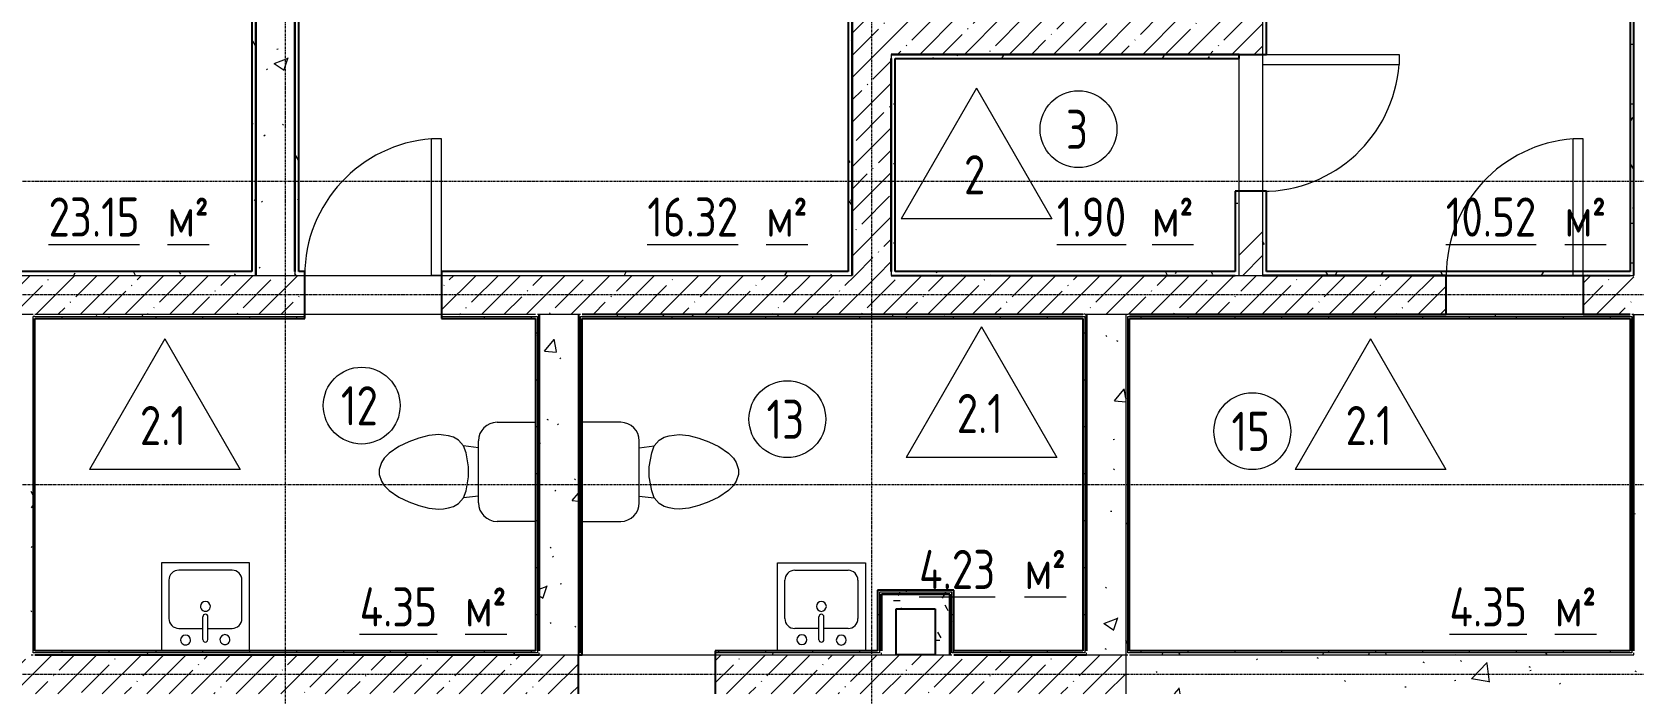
# Model space of a CAD drawing. Header units: millimetres. Extents: x -11854 to 4360091, y -19344 to 4989148.
# Drawn here: x 91408 to 99603, y 14747 to 18132 of the extents above; entities that cross this region are included whole.
import ezdxf

# ---------------------------------------------------------------- set-up
doc = ezdxf.new("R2010")
doc.units = ezdxf.units.MM
doc.linetypes.add('Линия сетки', pattern=[22.225, 12.7, -3.175, 3.175, -3.175])
for name, color, linetype, lineweight in [('A-AREA-IDEN', 254, 'Continuous', 9), ('A-DOOR', 254, 'Continuous', 9), ('A-WALL', 254, 'Continuous', 9), ('P-SANR-FIXT', 254, 'Continuous', 9), ('S-GRID', 254, 'Continuous', 9)]:
    doc.layers.add(name, color=color, linetype=linetype, lineweight=lineweight)
doc.styles.add('ISOCPEUR', font='isocpeur.ttf', dxfattribs={"width": 0.8, "height": 200})
doc.styles.add('ISOCPEUR_B', font='', dxfattribs={"width": 0.8, "height": 200})
doc.styles.add('ISOCPEUR_B_1', font='', dxfattribs={"width": 0.8, "height": 200})
doc.styles.get('ISOCPEUR_B').set_extended_font_data('ISOCPEUR', bold=True)
doc.styles.get('ISOCPEUR_B_1').set_extended_font_data('ISOCPEUR', bold=True)
pattern_1 = [(50, (542041.7, 20914.14), (728.7365, -63.7558), [76.2, -838.2]), (355, (542041.7, 20914.14), (-140.9716, 764.2276), [60.96, -670.56]), (100.451, (542102.4, 20908.8), (587.77, 700.4668), [64.76, -712.36]), (46.184, (542041.7, 21117.3), (1084.3162, -168.171), [114.3, -1257.3]), (96.636, (542132, 21103.3), (949.61, 989.7098), [97.14, -1068.54]), (351.184, (542041.7, 21117.3), (949.6206, 989.7012), [91.44, -1005.84]), (21, (542143.3, 21066.54), (606.4579, -409.0606), [76.2, -838.2]), (326, (542143.3, 21066.54), (247.2083, 736.7529), [60.96, -670.56]), (71.451, (542193.8, 21032.46), (853.6683, 327.6855), [64.76, -712.36]), (37.5, (542041.67, 20914.14), (12.3547, 338.22012), [6.706, -655.726, 6.706, -674.014, -673.1]), (37.5, (542041.67, 20914.14), (12.3547, 338.22012), [-1343.152, 6.706, -666.394]), (7.5, (542041.67, 20914.14), (267.27887, 400.72213), [6.706, -381.406, 6.706, -640.486, -256.54]), (7.5, (542041.67, 20914.14), (267.27887, 400.72213), [-1035.304, 6.706, -249.834]), (327.5, (541815.1, 20914.14), (542.36333, -22.91534), [6.706, -247.294, 6.706, -785.774, -1051.56]), (327.5, (541815.1, 20914.14), (542.36333, -22.91534), [-1046.48, 6.706, -1044.854]), (317.5, (541713.5, 20914.14), (592.51696, 101.7071), [6.706, -323.494, 6.706, -519.582, -746.76]), (317.5, (541713.5, 20914.14), (592.51696, 101.7071), [-856.488, 6.706, -740.054])]
pattern_2 = [(45, (542041.67, 20914.14), (-114.04925, 114.04925), []), (45, (542155.72, 20914.14), (-114.04925, 114.04925), [201.613, -40.323, 3.353, -36.97])]
pattern_3 = [(0, (542041.67, 20914.14), (406.4, 101.6), [33.528, -271.272, 33.528, -271.272, -1625.6]), (0, (542041.67, 20914.14), (406.4, 101.6), [-609.6, 33.528, -576.072, 33.528, -271.272, -711.2]), (0, (542041.67, 20914.14), (406.4, 101.6), [-1524, 33.528, -169.672, 33.528, -474.472]), (120, (542194.07, 20964.94), (-291.18818, 301.152724), [33.528, -271.272, 33.528, -1896.872]), (120, (542194.07, 20964.94), (-291.18818, 301.152724), [-338.328, -271.272, 33.528, -576.072, -1016]), (120, (542194.07, 20964.94), (-291.18818, 301.152724), [-1219.2, 33.528, -271.272, 33.528, -677.672]), (120, (542194.07, 20964.94), (-291.18818, 301.152724), [-1557.528, -169.672, 33.528, -474.472]), (240, (542244.87, 21168.14), (-115.21182, -402.752724), [33.528, -271.272, 33.528, -1896.872]), (240, (542244.87, 21168.14), (-115.21182, -402.752724), [-338.328, -271.272, 33.528, -576.072, -1016]), (240, (542244.87, 21168.14), (-115.21182, -402.752724), [-1219.2, 33.528, -271.272, 33.528, -677.672]), (240, (542244.87, 21168.14), (-115.21182, -402.752724), [-1557.528, -169.672, 33.528, -474.472])]
pattern_4 = [(0, (542041.67, 20914.14), (0, 240), []), (90, (542041.67, 20914.14), (-240, 1e-14), [])]

# ---------------------------------------------------------------- blocks, each defined once
blk = doc.blocks.new('Одиночные-Щитовые - Дверной блок внутренний глухой ДГ 21х7 Л-4592465-1А')
at = {"layer": 'A-DOOR', "lineweight": 18}
for p, q in [((299, 100), (299, 798.1)), ((350, 798.1), (299, 798.1)), ((350, 100), (350, 798.1)), ((350, 100), (299, 100))]:
    blk.add_line(p, q, dxfattribs=at)
at = {"layer": 'A-DOOR'}
blk.add_arc((350, 100), 700, 94.17811, 180, dxfattribs=at)
blk = doc.blocks.new('Одиночные-Щитовые - Дверной блок внутренний глухой ДГ 21х7-6783225-1А')
at = {"layer": 'A-DOOR', "lineweight": 18}
for p, q in [((299, -60), (299, -758.1)), ((350, -60), (299, -60)), ((350, -60), (350, -758.1)), ((350, -758.1), (299, -758.1))]:
    blk.add_line(p, q, dxfattribs=at)
at = {"layer": 'A-DOOR'}
blk.add_arc((350, -60), 700, 180, 265.82189, dxfattribs=at)
blk = doc.blocks.new('Туалет-Домашний-3D - Туалет-Домашний-3D-V1-1А')
at = {"layer": 'P-SANR-FIXT'}
for p, q in [((-253.4, 298.4), (-253.4, 494.7)), ((253.4, 494.7), (253.4, 298.4)), ((158.7, 203.8), (-158.8, 203.8)), ((-123.5, 203.8), (-132.3, 127)), ((123.5, 203.8), (132.3, 127)), ((-162.6, 101.6), (-177, 76.2)), ((-132.3, 127), (-162.6, 101.6)), ((-97.4, 139.7), (-132.3, 127)), ((-25.4, 152.4), (-97.4, 139.7)), ((25.4, 152.4), (-25.4, 152.4)), ((97.4, 139.7), (25.4, 152.4)), ((132.3, 127), (97.4, 139.7)), ((162.6, 101.6), (132.3, 127)), ((177, 76.2), (162.6, 101.6)), ((-188.3, 25.3), (-190.5, 0)), ((-190.5, 0), (-186.1, -50.6)), ((-183.8, 50.8), (-188.3, 25.3)), ((-177, 76.2), (-183.8, 50.8)), ((183.8, 50.8), (177, 76.2)), ((188.3, 25.3), (183.8, 50.8)), ((186.1, -50.6), (190.5, 0)), ((190.5, 0), (188.3, 25.3)), ((-186.1, -50.6), (-172.4, -101.6)), ((172.4, -101.6), (186.1, -50.6)), ((-172.4, -101.6), (-153.9, -152.4)), ((-153.9, -152.4), (-130.2, -203.2)), ((130.2, -203.2), (153.9, -152.4)), ((153.9, -152.4), (172.4, -101.6)), ((-130.2, -203.2), (-95, -254)), ((95, -254), (130.2, -203.2)), ((-95, -254), (-69.6, -279.4)), ((-69.6, -279.4), (-47.6, -292.1)), ((-47.6, -292.1), (-12.7, -304.8)), ((-12.7, -304.8), (12.7, -304.8)), ((12.7, -304.8), (47.6, -292.1)), ((47.6, -292.1), (69.6, -279.4)), ((69.6, -279.4), (95, -254))]:
    blk.add_line(p, q, dxfattribs=at)
for centre, start, end in [((-158.8, 298.4), 180, 270), ((158.7, 298.4), 270, 360)]:
    blk.add_arc(centre, 94.6, start, end, dxfattribs=at)
blk = doc.blocks.new('Кухонная мойка-Островок - 450 x 450 мм-V2-1А')
at = {"layer": 'P-SANR-FIXT'}
for p, q in [((240.7, 227.3), (-209.3, 227.3)), ((-209.3, 227.3), (-209.3, -222.7)), ((3, 170.2), (3, 53.1)), ((28.4, 170.2), (28.4, 53.1)), ((240.7, -222.7), (240.7, 227.3)), ((3, 113), (-120.4, 113)), ((151.8, 113), (28.4, 113)), ((-171.2, 62.2), (-171.2, -133.8)), ((202.6, -133.8), (202.6, 62.2)), ((-209.3, -222.7), (240.7, -222.7)), ((-120.4, -184.6), (151.8, -184.6))]:
    blk.add_line(p, q, dxfattribs=at)
for centre, radius, start, end in [((-84.3, 170.2), 25.4, 360, 180), ((-84.3, 170.2), 25.4, 180, 360), ((15.7, 170.2), 12.7, 360, 180), ((117.3, 172.3), 25.4, 360, 180), ((117.3, 172.3), 25.4, 180, 0), ((-120.4, 62.2), 50.8, 90, 180), ((151.8, 62.2), 50.8, 360, 90), ((15.7, 0), 25.4, 360, 180), ((15.7, 0), 25.4, 180, 0), ((15.7, 53.1), 12.7, 180, 0), ((-120.4, -133.8), 50.8, 180, 270), ((151.8, -133.8), 50.8, 270, 0)]:
    blk.add_arc(centre, radius, start, end, dxfattribs=at)
blk = doc.blocks.new('Туалет-Домашний-3D - Туалет-Домашний-3D-2034792-1А')
at = {"layer": 'P-SANR-FIXT'}
for p, q in [((-130.2, 203.2), (-95, 254)), ((-95, 254), (-69.6, 279.4)), ((-69.6, 279.4), (-47.6, 292.1)), ((-47.6, 292.1), (-12.7, 304.8)), ((-12.7, 304.8), (12.7, 304.8)), ((12.7, 304.8), (47.6, 292.1)), ((47.6, 292.1), (69.6, 279.4)), ((69.6, 279.4), (95, 254)), ((95, 254), (130.2, 203.2)), ((-153.9, 152.4), (-130.2, 203.2)), ((130.2, 203.2), (153.9, 152.4)), ((-186.1, 50.6), (-172.4, 101.6)), ((-172.4, 101.6), (-153.9, 152.4)), ((153.9, 152.4), (172.4, 101.6)), ((172.4, 101.6), (186.1, 50.6)), ((-190.5, 0), (-186.1, 50.6)), ((186.1, 50.6), (190.5, 0)), ((-188.3, -25.3), (-190.5, 0)), ((-183.8, -50.8), (-188.3, -25.3)), ((-177, -76.2), (-183.8, -50.8)), ((-162.6, -101.6), (-177, -76.2)), ((177, -76.2), (162.6, -101.6)), ((183.8, -50.8), (177, -76.2)), ((188.3, -25.3), (183.8, -50.8)), ((190.5, 0), (188.3, -25.3)), ((-132.3, -127), (-162.6, -101.6)), ((-97.4, -139.7), (-132.3, -127)), ((-123.5, -203.8), (-132.3, -127)), ((-25.4, -152.4), (-97.4, -139.7)), ((25.4, -152.4), (-25.4, -152.4)), ((97.4, -139.7), (25.4, -152.4)), ((132.3, -127), (97.4, -139.7)), ((123.5, -203.8), (132.3, -127)), ((162.6, -101.6), (132.3, -127)), ((158.7, -203.8), (-158.8, -203.8)), ((-253.4, -298.4), (-253.4, -494.7)), ((253.4, -494.7), (253.4, -298.4))]:
    blk.add_line(p, q, dxfattribs=at)
for centre, start, end in [((-158.8, -298.4), 90, 180), ((158.7, -298.4), 0, 90)]:
    blk.add_arc(centre, 94.6, start, end, dxfattribs=at)
blk = doc.blocks.new('Кухонная мойка-Островок - 450 x 450 мм-2034793-1А')
at = {"layer": 'P-SANR-FIXT'}
for p, q in [((-209.3, 222.7), (240.7, 222.7)), ((-209.3, -227.3), (-209.3, 222.7)), ((-120.4, 184.6), (151.8, 184.6)), ((240.7, 222.7), (240.7, -227.3)), ((-171.2, -62.2), (-171.2, 133.8)), ((202.6, 133.8), (202.6, -62.2)), ((3, -170.2), (3, -53.1)), ((28.4, -170.2), (28.4, -53.1)), ((3, -113), (-120.4, -113)), ((151.8, -113), (28.4, -113)), ((240.7, -227.3), (-209.3, -227.3))]:
    blk.add_line(p, q, dxfattribs=at)
for centre, radius, start, end in [((-120.4, 133.8), 50.8, 90, 180), ((151.8, 133.8), 50.8, 360, 90), ((15.7, 0), 25.4, 360, 180), ((15.7, 0), 25.4, 180, 0), ((-120.4, -62.2), 50.8, 180, 270), ((15.7, -53.1), 12.7, 360, 180), ((151.8, -62.2), 50.8, 270, 0), ((-84.3, -170.2), 25.4, 0, 180), ((117.3, -172.3), 25.4, 360, 180), ((-84.3, -170.2), 25.4, 180, 0), ((15.7, -170.2), 12.7, 180, 360), ((117.3, -172.3), 25.4, 180, 0)]:
    blk.add_arc(centre, radius, start, end, dxfattribs=at)
blk = doc.blocks.new('АР-Марка-Помещения-Этаж_Секция_Номер - Номер-1294543-1А')
at = {"layer": 'A-AREA-IDEN'}
blk.add_circle((0, 1.219), 1.965, dxfattribs=at)
blk = doc.blocks.new('МАРКА ПОМЕЩЕНИЯ - ПОЛЫ - Площадь-6347788-1А')
at = {"layer": 'A-AREA-IDEN'}
for p, q in [((0, 4.233), (-3.855, -2.444)), ((0, 4.233), (3.855, -2.444)), ((3.855, -2.444), (-3.855, -2.444))]:
    blk.add_line(p, q, dxfattribs=at)

msp = doc.modelspace()

# ---------------------------------------------------------------- hatches: boundary and pattern name
at = {"layer": 'A-WALL'}
h = msp.add_hatch(dxfattribs=at)
h.set_pattern_fill('FP_3', color=8, style=0, pattern_type=2)
h.set_pattern_definition(pattern_3)
h.paths.add_polyline_path([(92532.6, 16887.4), (92552.6, 16887.4), (92552.6, 23536.2), (92532.6, 23545.4), (92532.6, 16907.4)])
h = msp.add_hatch(dxfattribs=at)
h.set_pattern_fill('FP_1', color=8, style=0, pattern_type=2)
h.set_pattern_definition(pattern_2)
h.paths.add_polyline_path([(95602.6, 16887.4), (95802.6, 16887.4), (95802.6, 23017.4), (95602.6, 23017.4), (95602.6, 17152.6)])
h = msp.add_hatch(dxfattribs=at)
h.set_pattern_fill('FP_1', color=8, style=0, pattern_type=2)
h.set_pattern_definition(pattern_2)
h.paths.add_polyline_path([(97502.6, 18017.4), (97702.6, 18017.4), (97702.6, 19217.4), (97502.6, 19217.4), (97502.6, 18147.9)])
h.paths.add_polyline_path([(97502.6, 20567.4), (97702.6, 20567.4), (97702.6, 21407.4), (97502.6, 21407.4), (97502.6, 20867.4)])
h.paths.add_polyline_path([(97502.6, 22257.4), (97702.6, 22257.4), (97702.6, 22617.4), (97502.6, 22617.4)])
h = msp.add_hatch(dxfattribs=at)
h.set_pattern_fill('FP_3', color=8, style=0, pattern_type=2)
h.set_pattern_definition(pattern_3)
h.paths.add_polyline_path([(97722.6, 16907.4), (97722.6, 17317.4), (97702.6, 17317.4), (97702.6, 16907.4)])
h.paths.add_polyline_path([(97702.6, 18017.4), (97722.6, 18017.4), (97722.6, 19217.4), (97702.6, 19217.4), (97702.6, 18147.9)])
h.paths.add_polyline_path([(97702.6, 20567.4), (97722.6, 20567.4), (97722.6, 21407.4), (97702.6, 21407.4)])
h.paths.add_polyline_path([(97702.6, 22257.4), (97722.6, 22257.4), (97722.6, 22597.4), (97702.6, 22597.4)])
h = msp.add_hatch(dxfattribs=at)
h.set_pattern_fill('FP_3', color=8, style=0, pattern_type=2)
h.set_pattern_definition(pattern_3)
h.paths.add_polyline_path([(99582.6, 16887.4), (99602.6, 16887.4), (99602.6, 22357.4), (99582.6, 22357.4), (99582.6, 16903.8)])
h = msp.add_hatch(dxfattribs=at)
h.set_pattern_fill('FP_2', color=8, style=0, pattern_type=2)
h.set_pattern_definition(pattern_1)
h.paths.add_polyline_path([(92552.6, 16887.4), (92752.6, 16887.4), (92752.6, 22217.4), (92552.6, 22217.4), (92552.6, 18147.9)])
h = msp.add_hatch(dxfattribs=at)
h.set_pattern_fill('FP_3', color=8, style=0, pattern_type=2)
h.set_pattern_definition(pattern_3)
h.paths.add_polyline_path([(92772.6, 16907.4), (92772.6, 22197.4), (92752.6, 22197.4), (92752.6, 16907.4)])
h = msp.add_hatch(dxfattribs=at)
h.set_pattern_fill('FP_3', color=8, style=0, pattern_type=2)
h.set_pattern_definition(pattern_3)
h.paths.add_polyline_path([(95582.6, 16887.4), (95602.6, 16887.4), (95602.6, 18837.4), (95582.6, 18837.4), (95582.6, 16907.4)])
h = msp.add_hatch(dxfattribs=at)
h.set_pattern_fill('FP_1', color=8, style=0, pattern_type=2)
h.set_pattern_definition(pattern_2)
h.paths.add_polyline_path([(95802.6, 18017.4), (97502.6, 18017.4), (97502.6, 18217.4), (95802.6, 18217.4), (95802.6, 18147.9)])
h = msp.add_hatch(dxfattribs=at)
h.set_pattern_fill('FP_3', color=8, style=0, pattern_type=2)
h.set_pattern_definition(pattern_3)
h.paths.add_polyline_path([(97582.6, 17997.4), (97582.6, 18017.4), (95802.6, 18017.4), (95802.6, 17997.4), (96636.3, 17997.4)])
h = msp.add_hatch(dxfattribs=at)
h.set_pattern_fill('FP_3', color=8, style=0, pattern_type=2)
h.set_pattern_definition(pattern_3)
h.paths.add_polyline_path([(95822.6, 16907.4), (95822.6, 17997.4), (95802.6, 17997.4), (95802.6, 16907.4)])
h = msp.add_hatch(dxfattribs=at)
h.set_pattern_fill('FP_3', color=8, style=0, pattern_type=2)
h.set_pattern_definition(pattern_3)
h.paths.add_polyline_path([(97562.6, 16887.4), (97582.6, 16887.4), (97582.6, 17317.4), (97562.6, 17317.4), (97562.6, 16907.4)])
h = msp.add_hatch(dxfattribs=at)
h.set_pattern_fill('FP_4', color=8, style=0, pattern_type=2)
h.set_pattern_definition([(45, (542041.67, 20914.14), (-251.44717, 251.44717), []), (45, (542041.67, 21295.14), (-251.44717, 251.44717), [])])
h.paths.add_polyline_path([(97582.6, 16887.4), (97702.6, 16887.4), (97702.6, 17317.4), (97582.6, 17317.4), (97582.6, 17152.6)])
h = msp.add_hatch(dxfattribs=at)
h.set_pattern_fill('FP_1', color=8, style=0, pattern_type=2)
h.set_pattern_definition(pattern_2)
h.paths.add_polyline_path([(86852.6, 16687.4), (90202.6, 16687.4), (90202.6, 16887.4), (86852.6, 16887.4)])
h.paths.add_polyline_path([(90902.6, 16687.4), (92802.6, 16687.4), (92802.6, 16887.4), (90902.6, 16887.4)])
h.paths.add_polyline_path([(93502.6, 16687.4), (98642.5, 16687.4), (98642.5, 16887.4), (93502.6, 16887.4)])
h.paths.add_polyline_path([(99342.5, 16687.4), (99602.6, 16687.4), (99602.6, 16887.4), (99342.5, 16887.4)])
h = msp.add_hatch(dxfattribs=at)
h.set_pattern_fill('FP_3', color=8, style=0, pattern_type=2)
h.set_pattern_definition(pattern_3)
h.paths.add_polyline_path([(91559.4, 16887.4), (92532.6, 16887.4), (92532.6, 16907.4), (90902.6, 16907.4), (90902.6, 16887.4)])
h.paths.add_polyline_path([(89338.3, 16887.4), (90202.6, 16887.4), (90202.6, 16907.4), (89302.6, 16907.4), (89302.6, 16887.4)])
h = msp.add_hatch(dxfattribs=at)
h.set_pattern_fill('FP_3', color=8, style=0, pattern_type=2)
h.set_pattern_definition(pattern_3)
h.paths.add_polyline_path([(95582.6, 16887.4), (95582.6, 16907.4), (93502.6, 16907.4), (93502.6, 16887.4), (95367.1, 16887.4)])
h.paths.add_polyline_path([(92802.6, 16887.4), (92802.6, 16907.4), (92752.6, 16907.4), (92752.6, 16887.4)])
h = msp.add_hatch(dxfattribs=at)
h.set_pattern_fill('FP_3', color=8, style=0, pattern_type=2)
h.set_pattern_definition(pattern_3)
h.paths.add_polyline_path([(97562.6, 16887.4), (97562.6, 16907.4), (95802.6, 16907.4), (95802.6, 16887.4), (97270.9, 16887.4)])
h = msp.add_hatch(dxfattribs=at)
h.set_pattern_fill('FP_3', color=8, style=0, pattern_type=2)
h.set_pattern_definition(pattern_3)
h.paths.add_polyline_path([(99492, 16887.4), (99582.6, 16887.4), (99582.6, 16907.4), (97702.6, 16907.4), (97702.6, 16887.4), (99174.7, 16887.4)])
h = msp.add_hatch(dxfattribs=at)
h.set_pattern_fill('FP_3', color=8, style=0, pattern_type=2)
h.set_pattern_definition(pattern_3)
h.paths.add_polyline_path([(91402.6, 14947.4), (91412.6, 14947.4), (91412.6, 16687.4), (91402.6, 16687.4), (91402.6, 15161.9)])
h = msp.add_hatch(dxfattribs=at)
h.set_pattern_fill('FP_3', color=8, style=0, pattern_type=2)
h.set_pattern_definition(pattern_3)
h.paths.add_polyline_path([(93992.6, 16677.4), (93992.6, 16687.4), (93502.6, 16687.4), (93502.6, 16677.4), (93982.6, 16677.4)])
h.paths.add_polyline_path([(92802.6, 16677.4), (92802.6, 16687.4), (91412.6, 16687.4), (91412.6, 16677.4), (91559.4, 16677.4)])
h = msp.add_hatch(dxfattribs=at)
h.set_pattern_fill('FP_6', color=8, style=0, pattern_type=2)
h.set_pattern_definition(pattern_4)
h.paths.add_polyline_path([(91422.6, 14957.4), (91422.6, 16677.4), (91412.6, 16677.4), (91412.6, 14957.4)])
h = msp.add_hatch(dxfattribs=at)
h.set_pattern_fill('FP_6', color=8, style=0, pattern_type=2)
h.set_pattern_definition(pattern_4)
h.paths.add_polyline_path([(93982.6, 16667.4), (93982.6, 16677.4), (93502.6, 16677.4), (93502.6, 16667.4)])
h.paths.add_polyline_path([(92802.6, 16667.4), (92802.6, 16677.4), (91422.6, 16677.4), (91422.6, 16667.4), (91559.4, 16667.4)])
h = msp.add_hatch(dxfattribs=at)
h.set_pattern_fill('FP_6', color=8, style=0, pattern_type=2)
h.set_pattern_definition(pattern_4)
h.paths.add_polyline_path([(93982.6, 14967.4), (93992.6, 14967.4), (93992.6, 16677.4), (93982.6, 16677.4), (93982.6, 15161.9)])
h = msp.add_hatch(dxfattribs=at)
h.set_pattern_fill('FP_3', color=8, style=0, pattern_type=2)
h.set_pattern_definition(pattern_3)
h.paths.add_polyline_path([(94002.6, 14957.4), (94002.6, 16687.4), (93992.6, 16687.4), (93992.6, 14957.4)])
h = msp.add_hatch(dxfattribs=at)
h.set_pattern_fill('FP_2', color=8, style=0, pattern_type=2)
h.set_pattern_definition(pattern_1)
h.paths.add_polyline_path([(94002.6, 14947.4), (94202.6, 14947.4), (94202.6, 16687.4), (94002.6, 16687.4), (94002.6, 14957.4)])
h = msp.add_hatch(dxfattribs=at)
h.set_pattern_fill('FP_3', color=8, style=0, pattern_type=2)
h.set_pattern_definition(pattern_3)
h.paths.add_polyline_path([(94202.6, 14947.4), (94212.6, 14947.4), (94212.6, 16687.4), (94202.6, 16687.4), (94202.6, 15161.9)])
h = msp.add_hatch(dxfattribs=at)
h.set_pattern_fill('FP_3', color=8, style=0, pattern_type=2)
h.set_pattern_definition(pattern_3)
h.paths.add_polyline_path([(96782.6, 16677.4), (96792.6, 16677.4), (96792.6, 16687.4), (94212.6, 16687.4), (94212.6, 16677.4), (96636.3, 16677.4)])
h = msp.add_hatch(dxfattribs=at)
h.set_pattern_fill('FP_6', color=8, style=0, pattern_type=2)
h.set_pattern_definition(pattern_4)
h.paths.add_polyline_path([(94222.6, 14957.4), (94222.6, 16677.4), (94212.6, 16677.4), (94212.6, 14957.4)])
h = msp.add_hatch(dxfattribs=at)
h.set_pattern_fill('FP_6', color=8, style=0, pattern_type=2)
h.set_pattern_definition(pattern_4)
h.paths.add_polyline_path([(96782.6, 16667.4), (96782.6, 16677.4), (94222.6, 16677.4), (94222.6, 16667.4), (96636.3, 16667.4)])
h = msp.add_hatch(dxfattribs=at)
h.set_pattern_fill('FP_6', color=8, style=0, pattern_type=2)
h.set_pattern_definition(pattern_4)
h.paths.add_polyline_path([(96792.6, 14967.4), (96792.6, 16677.4), (96782.6, 16677.4), (96782.6, 14967.4)])
h = msp.add_hatch(dxfattribs=at)
h.set_pattern_fill('FP_3', color=8, style=0, pattern_type=2)
h.set_pattern_definition(pattern_3)
h.paths.add_polyline_path([(96792.6, 14957.4), (96802.6, 14957.4), (96802.6, 16687.4), (96792.6, 16687.4), (96792.6, 14967.4)])
h = msp.add_hatch(dxfattribs=at)
h.set_pattern_fill('FP_2', color=8, style=0, pattern_type=2)
h.set_pattern_definition(pattern_1)
h.paths.add_polyline_path([(96802.6, 14947.4), (97002.6, 14947.4), (97002.6, 16687.4), (96802.6, 16687.4), (96802.6, 14957.4)])
h = msp.add_hatch(dxfattribs=at)
h.set_pattern_fill('FP_3', color=8, style=0, pattern_type=2)
h.set_pattern_definition(pattern_3)
h.paths.add_polyline_path([(97002.6, 14947.4), (97012.6, 14947.4), (97012.6, 16687.4), (97002.6, 16687.4), (97002.6, 16157.3)])
h = msp.add_hatch(dxfattribs=at)
h.set_pattern_fill('FP_3', color=8, style=0, pattern_type=2)
h.set_pattern_definition(pattern_3)
h.paths.add_polyline_path([(99592.5, 16677.4), (99592.5, 16687.4), (97012.6, 16687.4), (97012.6, 16677.4), (99582.5, 16677.4)])
h = msp.add_hatch(dxfattribs=at)
h.set_pattern_fill('FP_6', color=8, style=0, pattern_type=2)
h.set_pattern_definition(pattern_4)
h.paths.add_polyline_path([(97012.6, 14957.4), (97022.6, 14957.4), (97022.6, 16677.4), (97012.6, 16677.4), (97012.6, 16157.3)])
h = msp.add_hatch(dxfattribs=at)
h.set_pattern_fill('FP_6', color=8, style=0, pattern_type=2)
h.set_pattern_definition(pattern_4)
h.paths.add_polyline_path([(99582.5, 16667.4), (99582.5, 16677.4), (97022.6, 16677.4), (97022.6, 16667.4), (99492, 16667.4)])
h = msp.add_hatch(dxfattribs=at)
h.set_pattern_fill('FP_6', color=8, style=0, pattern_type=2)
h.set_pattern_definition(pattern_4)
h.paths.add_polyline_path([(99582.5, 14967.4), (99592.5, 14967.4), (99592.5, 16677.4), (99582.5, 16677.4), (99582.5, 15161.9)])
h = msp.add_hatch(dxfattribs=at)
h.set_pattern_fill('FP_3', color=8, style=0, pattern_type=2)
h.set_pattern_definition(pattern_3)
h.paths.add_polyline_path([(99602.5, 14957.4), (99602.5, 16687.4), (99592.5, 16687.4), (99592.5, 14957.4)])
h = msp.add_hatch(dxfattribs=at)
h.set_pattern_fill('FP_2', color=8, style=0, pattern_type=2)
h.set_pattern_definition(pattern_1)
h.paths.add_polyline_path([(99602.5, 14947.4), (99802.5, 14947.4), (99802.5, 16687.4), (99602.5, 16687.4), (99602.5, 14957.4)])
h = msp.add_hatch(dxfattribs=at)
h.set_pattern_fill('FP_6', color=8, style=0, pattern_type=2)
h.set_pattern_definition(pattern_4)
h.paths.add_polyline_path([(95742.6, 14967.4), (95742.6, 15277.4), (95732.6, 15277.4), (95732.6, 14967.4)])
h = msp.add_hatch(dxfattribs=at)
h.set_pattern_fill('FP_6', color=8, style=0, pattern_type=2)
h.set_pattern_definition(pattern_4)
h.paths.add_polyline_path([(96112.6, 15267.4), (96122.6, 15267.4), (96122.6, 15277.4), (95742.6, 15277.4), (95742.6, 15267.4), (95752.6, 15267.4)])
h = msp.add_hatch(dxfattribs=at)
h.set_pattern_fill('FP_3', color=8, style=0, pattern_type=2)
h.set_pattern_definition(pattern_3)
h.paths.add_polyline_path([(95752.6, 14957.4), (95752.6, 15267.4), (95742.6, 15267.4), (95742.6, 14957.4)])
h = msp.add_hatch(dxfattribs=at)
h.set_pattern_fill('FP_3', color=8, style=0, pattern_type=2)
h.set_pattern_definition(pattern_3)
h.paths.add_polyline_path([(95752.6, 15257.4), (96112.6, 15257.4), (96112.6, 15267.4), (95752.6, 15267.4)])
h = msp.add_hatch(dxfattribs=at)
h.set_pattern_fill('FP_3', color=8, style=0, pattern_type=2)
h.set_pattern_definition(pattern_3)
h.paths.add_polyline_path([(95752.6, 14947.4), (95827.6, 14947.4), (95827.6, 15257.4), (95752.6, 15257.4), (95752.6, 14957.4)])
h = msp.add_hatch(dxfattribs=at)
h.set_pattern_fill('FP_3', color=8, style=0, pattern_type=2)
h.set_pattern_definition(pattern_3)
h.paths.add_polyline_path([(95827.6, 15182.4), (96102.6, 15182.4), (96102.6, 15257.4), (95827.6, 15257.4)])
h = msp.add_hatch(dxfattribs=at)
h.set_pattern_fill('FP_3', color=8, style=0, pattern_type=2)
h.set_pattern_definition(pattern_3)
h.paths.add_polyline_path([(96102.6, 14947.4), (96112.6, 14947.4), (96112.6, 15257.4), (96102.6, 15257.4), (96102.6, 15161.9)])
h = msp.add_hatch(dxfattribs=at)
h.set_pattern_fill('FP_6', color=8, style=0, pattern_type=2)
h.set_pattern_definition(pattern_4)
h.paths.add_polyline_path([(96122.6, 14957.4), (96122.6, 15267.4), (96112.6, 15267.4), (96112.6, 14957.4)])
h = msp.add_hatch(dxfattribs=at)
h.set_pattern_fill('FP_3', color=8, style=0, pattern_type=2)
h.set_pattern_definition(pattern_3)
h.paths.add_polyline_path([(96027.6, 14947.4), (96102.6, 14947.4), (96102.6, 15182.4), (96027.6, 15182.4), (96027.6, 15161.9)])
h = msp.add_hatch(dxfattribs=at)
h.set_pattern_fill('FP_1', color=8, style=0, pattern_type=2)
h.set_pattern_definition(pattern_2)
h.paths.add_polyline_path([(86852.6, 14747.4), (89102.6, 14747.4), (89102.6, 14947.4), (86852.6, 14947.4)])
h.paths.add_polyline_path([(89302.6, 14747.4), (94202.6, 14747.4), (94202.6, 14947.4), (89302.6, 14947.4), (89302.6, 14913.1)])
h.paths.add_polyline_path([(94902.6, 14747.4), (97002.6, 14747.4), (97002.6, 14947.4), (94902.6, 14947.4)])
h = msp.add_hatch(dxfattribs=at)
h.set_pattern_fill('FP_3', color=8, style=0, pattern_type=2)
h.set_pattern_definition(pattern_3)
h.paths.add_polyline_path([(91412.6, 14947.4), (94002.6, 14947.4), (94002.6, 14957.4), (91412.6, 14957.4)])
h = msp.add_hatch(dxfattribs=at)
h.set_pattern_fill('FP_6', color=8, style=0, pattern_type=2)
h.set_pattern_definition(pattern_4)
h.paths.add_polyline_path([(93992.6, 14957.4), (93992.6, 14967.4), (91422.6, 14967.4), (91422.6, 14957.4), (92828.6, 14957.4)])
h = msp.add_hatch(dxfattribs=at)
h.set_pattern_fill('FP_3', color=8, style=0, pattern_type=2)
h.set_pattern_definition(pattern_3)
h.paths.add_polyline_path([(94212.6, 14947.4), (94222.6, 14947.4), (94222.6, 14957.4), (94212.6, 14957.4)])
h.paths.add_polyline_path([(94902.6, 14947.4), (95752.6, 14947.4), (95752.6, 14957.4), (94902.6, 14957.4)])
h = msp.add_hatch(dxfattribs=at)
h.set_pattern_fill('FP_6', color=8, style=0, pattern_type=2)
h.set_pattern_definition(pattern_4)
h.paths.add_polyline_path([(94902.6, 14957.4), (95742.6, 14957.4), (95742.6, 14967.4), (94902.6, 14967.4)])
h = msp.add_hatch(dxfattribs=at)
h.set_pattern_fill('FP_6', color=8, style=0, pattern_type=2)
h.set_pattern_definition(pattern_4)
h.paths.add_polyline_path([(96792.6, 14957.4), (96792.6, 14967.4), (96122.6, 14967.4), (96122.6, 14957.4), (96636.3, 14957.4)])
h = msp.add_hatch(dxfattribs=at)
h.set_pattern_fill('FP_2', color=8, style=0, pattern_type=2)
h.set_pattern_definition(pattern_1)
h.paths.add_polyline_path([(97002.6, 14747.4), (100602.6, 14747.4), (100602.6, 14947.4), (97002.6, 14947.4)])
h = msp.add_hatch(dxfattribs=at)
h.set_pattern_fill('FP_3', color=8, style=0, pattern_type=2)
h.set_pattern_definition(pattern_3)
h.paths.add_polyline_path([(97012.6, 14947.4), (99602.5, 14947.4), (99602.5, 14957.4), (97012.6, 14957.4)])
h = msp.add_hatch(dxfattribs=at)
h.set_pattern_fill('FP_6', color=8, style=0, pattern_type=2)
h.set_pattern_definition(pattern_4)
h.paths.add_polyline_path([(99592.5, 14957.4), (99592.5, 14967.4), (97022.6, 14967.4), (97022.6, 14957.4), (99174.7, 14957.4)])

# ---------------------------------------------------------------- linework, layer by layer
at = {"layer": 'A-WALL', "color": 8, "lineweight": 25}
for p, q in [((92532.6, 23545.4), (92532.6, 16907.4)), ((92552.6, 16887.4), (92552.6, 23536.2)), ((99582.6, 22357.4), (99582.6, 16907.4)), ((99602.6, 16887.4), (99602.6, 22357.4)), ((92552.6, 22217.4), (92552.6, 16887.4)), ((92752.6, 16907.4), (92752.6, 22217.4)), ((92752.6, 22197.4), (92752.6, 16907.4)), ((92772.6, 16907.4), (92772.6, 22197.4)), ((97722.6, 18017.4), (97722.6, 19217.4)), ((95582.6, 18837.4), (95582.6, 16907.4)), ((95602.6, 18837.4), (95602.6, 16887.4)), ((95602.6, 16887.4), (95602.6, 18837.4)), ((95802.6, 18017.4), (97702.6, 18017.4)), ((97582.6, 18017.4), (95802.6, 18017.4)), ((95802.6, 16907.4), (95802.6, 17997.4)), ((95802.6, 17997.4), (95802.6, 16907.4)), ((95822.6, 17997.4), (97582.6, 17997.4)), ((95822.6, 16907.4), (95822.6, 17997.4)), ((97582.6, 17997.4), (97582.6, 18017.4)), ((97702.6, 18017.4), (97722.6, 18017.4)), ((97562.6, 17317.4), (97562.6, 16907.4)), ((97582.6, 17317.4), (97562.6, 17317.4)), ((97702.6, 17317.4), (97582.6, 17317.4)), ((97722.6, 17317.4), (97702.6, 17317.4)), ((97722.6, 16907.4), (97722.6, 17317.4)), ((92532.6, 16907.4), (90902.6, 16907.4)), ((92802.6, 16907.4), (92772.6, 16907.4)), ((92802.6, 16887.4), (92802.6, 16907.4)), ((92802.6, 16687.4), (92802.6, 16887.4)), ((95582.6, 16907.4), (93502.6, 16907.4)), ((93502.6, 16907.4), (93502.6, 16887.4)), ((93502.6, 16887.4), (93502.6, 16687.4)), ((95802.6, 16887.4), (95802.6, 16887.4)), ((95802.6, 16887.4), (97562.6, 16887.4)), ((97562.6, 16907.4), (95822.6, 16907.4)), ((98642.5, 16887.4), (97702.6, 16887.4)), ((97702.6, 16887.4), (99582.6, 16887.4)), ((99582.6, 16907.4), (97722.6, 16907.4)), ((98642.5, 16687.4), (98642.5, 16887.4)), ((99342.5, 16887.4), (99342.5, 16687.4)), ((91422.6, 14967.4), (91422.6, 16667.4)), ((91422.6, 16667.4), (92802.6, 16667.4)), ((92802.6, 16667.4), (92802.6, 16687.4)), ((93502.6, 16687.4), (93502.6, 16667.4)), ((93502.6, 16667.4), (93982.6, 16667.4)), ((93982.6, 16667.4), (93982.6, 14967.4)), ((94002.6, 16687.4), (94002.6, 14967.4)), ((94002.6, 14967.4), (94002.6, 16687.4)), ((94202.6, 16687.4), (94202.6, 14947.4)), ((96782.6, 16687.4), (94222.6, 16687.4)), ((94222.6, 14947.4), (94222.6, 16667.4)), ((94222.6, 16667.4), (96782.6, 16667.4)), ((96782.6, 16667.4), (96782.6, 14967.4)), ((96802.6, 16687.4), (96802.6, 14967.4)), ((96802.6, 14967.4), (96802.6, 16687.4)), ((97022.6, 16687.4), (98642.5, 16687.4)), ((99582.5, 16687.4), (97022.6, 16687.4)), ((97022.6, 14967.4), (97022.6, 16667.4)), ((97022.6, 16667.4), (99582.5, 16667.4)), ((99342.5, 16687.4), (99582.5, 16687.4)), ((99582.5, 16667.4), (99582.5, 14967.4)), ((99602.5, 16687.4), (99602.5, 16687.4)), ((99602.5, 14967.4), (99602.5, 16687.4)), ((95732.6, 15277.4), (95732.6, 14967.4)), ((96122.6, 15277.4), (95732.6, 15277.4)), ((95752.6, 15257.4), (95752.6, 14967.4)), ((96102.6, 15257.4), (95752.6, 15257.4)), ((95752.6, 14967.4), (95752.6, 15257.4)), ((95752.6, 15257.4), (96102.6, 15257.4)), ((96102.6, 14947.4), (96102.6, 15257.4)), ((96102.6, 15257.4), (96102.6, 14947.4)), ((96122.6, 14967.4), (96122.6, 15277.4)), ((95827.6, 14947.4), (95827.6, 15182.4)), ((95827.6, 15182.4), (96027.6, 15182.4)), ((96027.6, 15182.4), (96027.6, 14947.4)), ((93982.6, 14967.4), (91422.6, 14967.4)), ((91422.6, 14947.4), (94002.6, 14947.4)), ((94202.6, 14747.4), (94202.6, 14947.4)), ((94202.6, 14947.4), (94222.6, 14947.4)), ((95732.6, 14967.4), (94902.6, 14967.4)), ((94902.6, 14967.4), (94902.6, 14947.4)), ((94902.6, 14947.4), (94902.6, 14747.4)), ((96027.6, 14947.4), (95827.6, 14947.4)), ((96782.6, 14967.4), (96122.6, 14967.4)), ((96122.6, 14947.4), (96802.6, 14947.4)), ((96802.6, 14947.4), (96802.6, 14947.4)), ((99582.5, 14967.4), (97022.6, 14967.4))]:
    msp.add_line(p, q, dxfattribs=at)
at = {"layer": 'A-WALL', "color": 8}
for p, q in [((97702.6, 22617.4), (97702.6, 18017.4)), ((97702.6, 19217.4), (97702.6, 18017.4)), ((95802.6, 18017.4), (95802.6, 17997.4)), ((97582.6, 16887.4), (97582.6, 17997.4)), ((97702.6, 18017.4), (97702.6, 16907.4)), ((97582.6, 16887.4), (97582.6, 17317.4)), ((90902.6, 16887.4), (95602.6, 16887.4)), ((90902.6, 16887.4), (92532.6, 16887.4)), ((92752.6, 16907.4), (92752.6, 16887.4)), ((92752.6, 16887.4), (92802.6, 16887.4)), ((93502.6, 16887.4), (95582.6, 16887.4)), ((95802.6, 16907.4), (95802.6, 16887.4)), ((97562.6, 16887.4), (97582.6, 16887.4)), ((97582.6, 16887.4), (97702.6, 16887.4)), ((97702.6, 16907.4), (97702.6, 16887.4)), ((99582.6, 16887.4), (99602.6, 16887.4)), ((91412.6, 16687.4), (91202.6, 16687.4)), ((91412.6, 14957.4), (91412.6, 16677.4)), ((91422.6, 16677.4), (91412.6, 16677.4)), ((93502.6, 16687.4), (91422.6, 16687.4)), ((92802.6, 16687.4), (91422.6, 16687.4)), ((91422.6, 16677.4), (92802.6, 16677.4)), ((93982.6, 16687.4), (93502.6, 16687.4)), ((93502.6, 16677.4), (93992.6, 16677.4)), ((94212.6, 16687.4), (93992.6, 16687.4)), ((93992.6, 16677.4), (93992.6, 14957.4)), ((94212.6, 14957.4), (94212.6, 16677.4)), ((94212.6, 16677.4), (96792.6, 16677.4)), ((96802.6, 16687.4), (96792.6, 16687.4)), ((96792.6, 16677.4), (96792.6, 14967.4)), ((97012.6, 16687.4), (96802.6, 16687.4)), ((97002.6, 16687.4), (97002.6, 14747.4)), ((97002.6, 16687.4), (97002.6, 14947.4)), ((97012.6, 14957.4), (97012.6, 16677.4)), ((97012.6, 16677.4), (99592.5, 16677.4)), ((99602.5, 16687.4), (99592.5, 16687.4)), ((99592.5, 16677.4), (99592.5, 14957.4)), ((99602.5, 16687.4), (99802.6, 16687.4)), ((95742.6, 15267.4), (95742.6, 14957.4)), ((96112.6, 15267.4), (95742.6, 15267.4)), ((96112.6, 14957.4), (96112.6, 15267.4)), ((91402.6, 14947.4), (91412.6, 14947.4)), ((91422.6, 14957.4), (91412.6, 14957.4)), ((93992.6, 14957.4), (91422.6, 14957.4)), ((94002.6, 14947.4), (94002.6, 14957.4)), ((94002.6, 14947.4), (94202.6, 14947.4)), ((94222.6, 14957.4), (94212.6, 14957.4)), ((94222.6, 14947.4), (95827.6, 14947.4)), ((95742.6, 14957.4), (94902.6, 14957.4)), ((94902.6, 14947.4), (95752.6, 14947.4)), ((95752.6, 14947.4), (95752.6, 14957.4)), ((96027.6, 14947.4), (96112.6, 14947.4)), ((96792.6, 14957.4), (96112.6, 14957.4)), ((96792.6, 14967.4), (96792.6, 14957.4)), ((96802.6, 14947.4), (96802.6, 14957.4)), ((96802.6, 14947.4), (97002.6, 14947.4)), ((97002.6, 14947.4), (97012.6, 14947.4)), ((99592.5, 14957.4), (97012.6, 14957.4)), ((97022.6, 14947.4), (99602.5, 14947.4)), ((99602.5, 14947.4), (99602.5, 14957.4)), ((99602.5, 14947.4), (99602.5, 14947.4))]:
    msp.add_line(p, q, dxfattribs=at)
at = {"layer": 'S-GRID', "color": 8, "linetype": 'Линия сетки'}
for p, q in [((92702.6, 26233.7), (92702.6, -4343.8)), ((95702.6, 26233.7), (95702.6, -4343.8)), ((117934.2, 17367.4), (80076.8, 17367.4)), ((117934.2, 16787.4), (80076.8, 16787.4)), ((117934.2, 15817.4), (80076.8, 15817.4)), ((117934.2, 14847.4), (78806.8, 14847.4))]:
    msp.add_line(p, q, dxfattribs=at)

# ---------------------------------------------------------------- block references
at = {"layer": 'A-AREA-IDEN', "color": 8, "xscale": 99.99999999999991, "yscale": 99.99999999999991, "zscale": 99.99999999999991}
for name, p in [('МАРКА ПОМЕЩЕНИЯ - ПОЛЫ - Площадь-6347788-1А', (96238.5, 17421.7)), ('АР-Марка-Помещения-Этаж_Секция_Номер - Номер-1294543-1А', (96761, 17513.3)), ('МАРКА ПОМЕЩЕНИЯ - ПОЛЫ - Площадь-6347788-1А', (92086.2, 16139.1)), ('МАРКА ПОМЕЩЕНИЯ - ПОЛЫ - Площадь-6347788-1А', (96264.9, 16200.6)), ('МАРКА ПОМЕЩЕНИЯ - ПОЛЫ - Площадь-6347788-1А', (98254.3, 16139.1)), ('АР-Марка-Помещения-Этаж_Секция_Номер - Номер-1294543-1А', (93094, 16100)), ('АР-Марка-Помещения-Этаж_Секция_Номер - Номер-1294543-1А', (95271.6, 16030.8)), ('АР-Марка-Помещения-Этаж_Секция_Номер - Номер-1294543-1А', (97650.2, 15969.3))]:
    msp.add_blockref(name, p, dxfattribs=at)
at = {"layer": 'A-DOOR', "color": 8, "rotation": 90.00000000047208}
msp.add_blockref('Одиночные-Щитовые - Дверной блок внутренний глухой ДГ 21х7-6783225-1А', (97642.6, 17667.4), dxfattribs=at)
at = {"layer": 'A-DOOR', "color": 8}
for p in [(93152.6, 16787.4), (98992.5, 16787.4)]:
    msp.add_blockref('Одиночные-Щитовые - Дверной блок внутренний глухой ДГ 21х7 Л-4592465-1А', p, dxfattribs=at)
at = {"layer": 'P-SANR-FIXT', "color": 8}
for name, p, rotation in [('Туалет-Домашний-3D - Туалет-Домашний-3D-V1-1А', (93487.9, 15883), 269.9999999999787), ('Туалет-Домашний-3D - Туалет-Домашний-3D-2034792-1А', (94717.3, 15883), 270.0000000009473), ('Кухонная мойка-Островок - 450 x 450 мм-V2-1А', (92310.2, 15195.5), 180)]:
    msp.add_blockref(name, p, dxfattribs=dict(at, rotation=rotation))
msp.add_blockref('Кухонная мойка-Островок - 450 x 450 мм-2034793-1А', (95430, 15195.1), dxfattribs=at)

# ---------------------------------------------------------------- texts
at = {"layer": 'A-AREA-IDEN', "color": 8, "char_height": 200, "attachment_point": 1}
for s, insert, width, style in [('\\fISOCPEUR|b1|i0|c204|p34|;\\W.8;3', (96696.8, 17734.1), 147.51, 'ISOCPEUR_B'), ('\\fISOCPEUR|b0|i0|c204|p34|;\\W.8;2', (96175.1, 17502.3), 141.097, 'ISOCPEUR'), ('\\L23.15 ', (91492, 17286), 737.552, 'ISOCPEUR_B'), ('\\L\\fISOCPEUR|b1|i0|c204|p34|;\\W.8;\\Lм', (92100.5, 17286), 166.751, 'ISOCPEUR_B'), ('\\L\\fISOCPEUR|b1|i0|c238|p34|;\\W.8;\\L²', (92238.1, 17286), 128.27, 'ISOCPEUR_B_1'), ('\\L16.32 ', (94555, 17286), 737.552, 'ISOCPEUR_B'), ('\\L\\fISOCPEUR|b1|i0|c204|p34|;\\W.8;\\Lм', (95163.5, 17286), 166.751, 'ISOCPEUR_B'), ('\\L\\fISOCPEUR|b1|i0|c238|p34|;\\W.8;\\L²', (95301.1, 17286), 128.27, 'ISOCPEUR_B_1'), ('\\L1.90 ', (96650.4, 17286), 590.042, 'ISOCPEUR_B'), ('\\L\\fISOCPEUR|b1|i0|c204|p34|;\\W.8;\\Lм', (97137.2, 17286), 166.751, 'ISOCPEUR_B'), ('\\L\\fISOCPEUR|b1|i0|c238|p34|;\\W.8;\\L²', (97274.8, 17286), 128.27, 'ISOCPEUR_B_1'), ('\\L10.52 ', (98639.8, 17286), 737.552, 'ISOCPEUR_B'), ('\\L\\fISOCPEUR|b1|i0|c204|p34|;\\W.8;\\Lм', (99248.3, 17286), 166.751, 'ISOCPEUR_B'), ('\\L\\fISOCPEUR|b1|i0|c238|p34|;\\W.8;\\L²', (99385.9, 17286), 128.27, 'ISOCPEUR_B_1'), ('12', (92987.5, 16320.8), 250.126, 'ISOCPEUR_B'), ('13', (95165.1, 16251.7), 250.126, 'ISOCPEUR_B'), ('2.1', (96137.9, 16281.3), 295.021, 'ISOCPEUR'), ('2.1', (91959.1, 16219.7), 295.021, 'ISOCPEUR'), ('15', (97543.6, 16190.1), 250.126, 'ISOCPEUR_B'), ('2.1', (98127.3, 16219.7), 295.021, 'ISOCPEUR'), ('\\L4.23 ', (95945.6, 15483.8), 654.177, 'ISOCPEUR_B'), ('\\L\\fISOCPEUR|b1|i0|c204|p34|;\\W.8;\\Lм', (96485.4, 15483.8), 166.751, 'ISOCPEUR_B'), ('\\L\\fISOCPEUR|b1|i0|c238|p34|;\\W.8;\\L²', (96623, 15483.8), 128.27, 'ISOCPEUR_B_1'), ('\\L4.35 ', (93083.5, 15292.5), 654.177, 'ISOCPEUR_B'), ('\\L\\fISOCPEUR|b1|i0|c238|p34|;\\W.8;\\L²', (93760.8, 15292.5), 128.27, 'ISOCPEUR_B_1'), ('\\L4.35 ', (98658.6, 15292.5), 654.177, 'ISOCPEUR_B'), ('\\L\\fISOCPEUR|b1|i0|c238|p34|;\\W.8;\\L²', (99335.9, 15292.5), 128.27, 'ISOCPEUR_B_1'), ('\\L\\fISOCPEUR|b1|i0|c204|p34|;\\W.8;\\Lм', (93623.2, 15292.5), 166.751, 'ISOCPEUR_B'), ('\\L\\fISOCPEUR|b1|i0|c204|p34|;\\W.8;\\Lм', (99198.4, 15292.5), 166.751, 'ISOCPEUR_B')]:
    msp.add_mtext(s, dxfattribs=dict(at, insert=insert, width=width, style=style))

doc.saveas('drawing.dxf')
